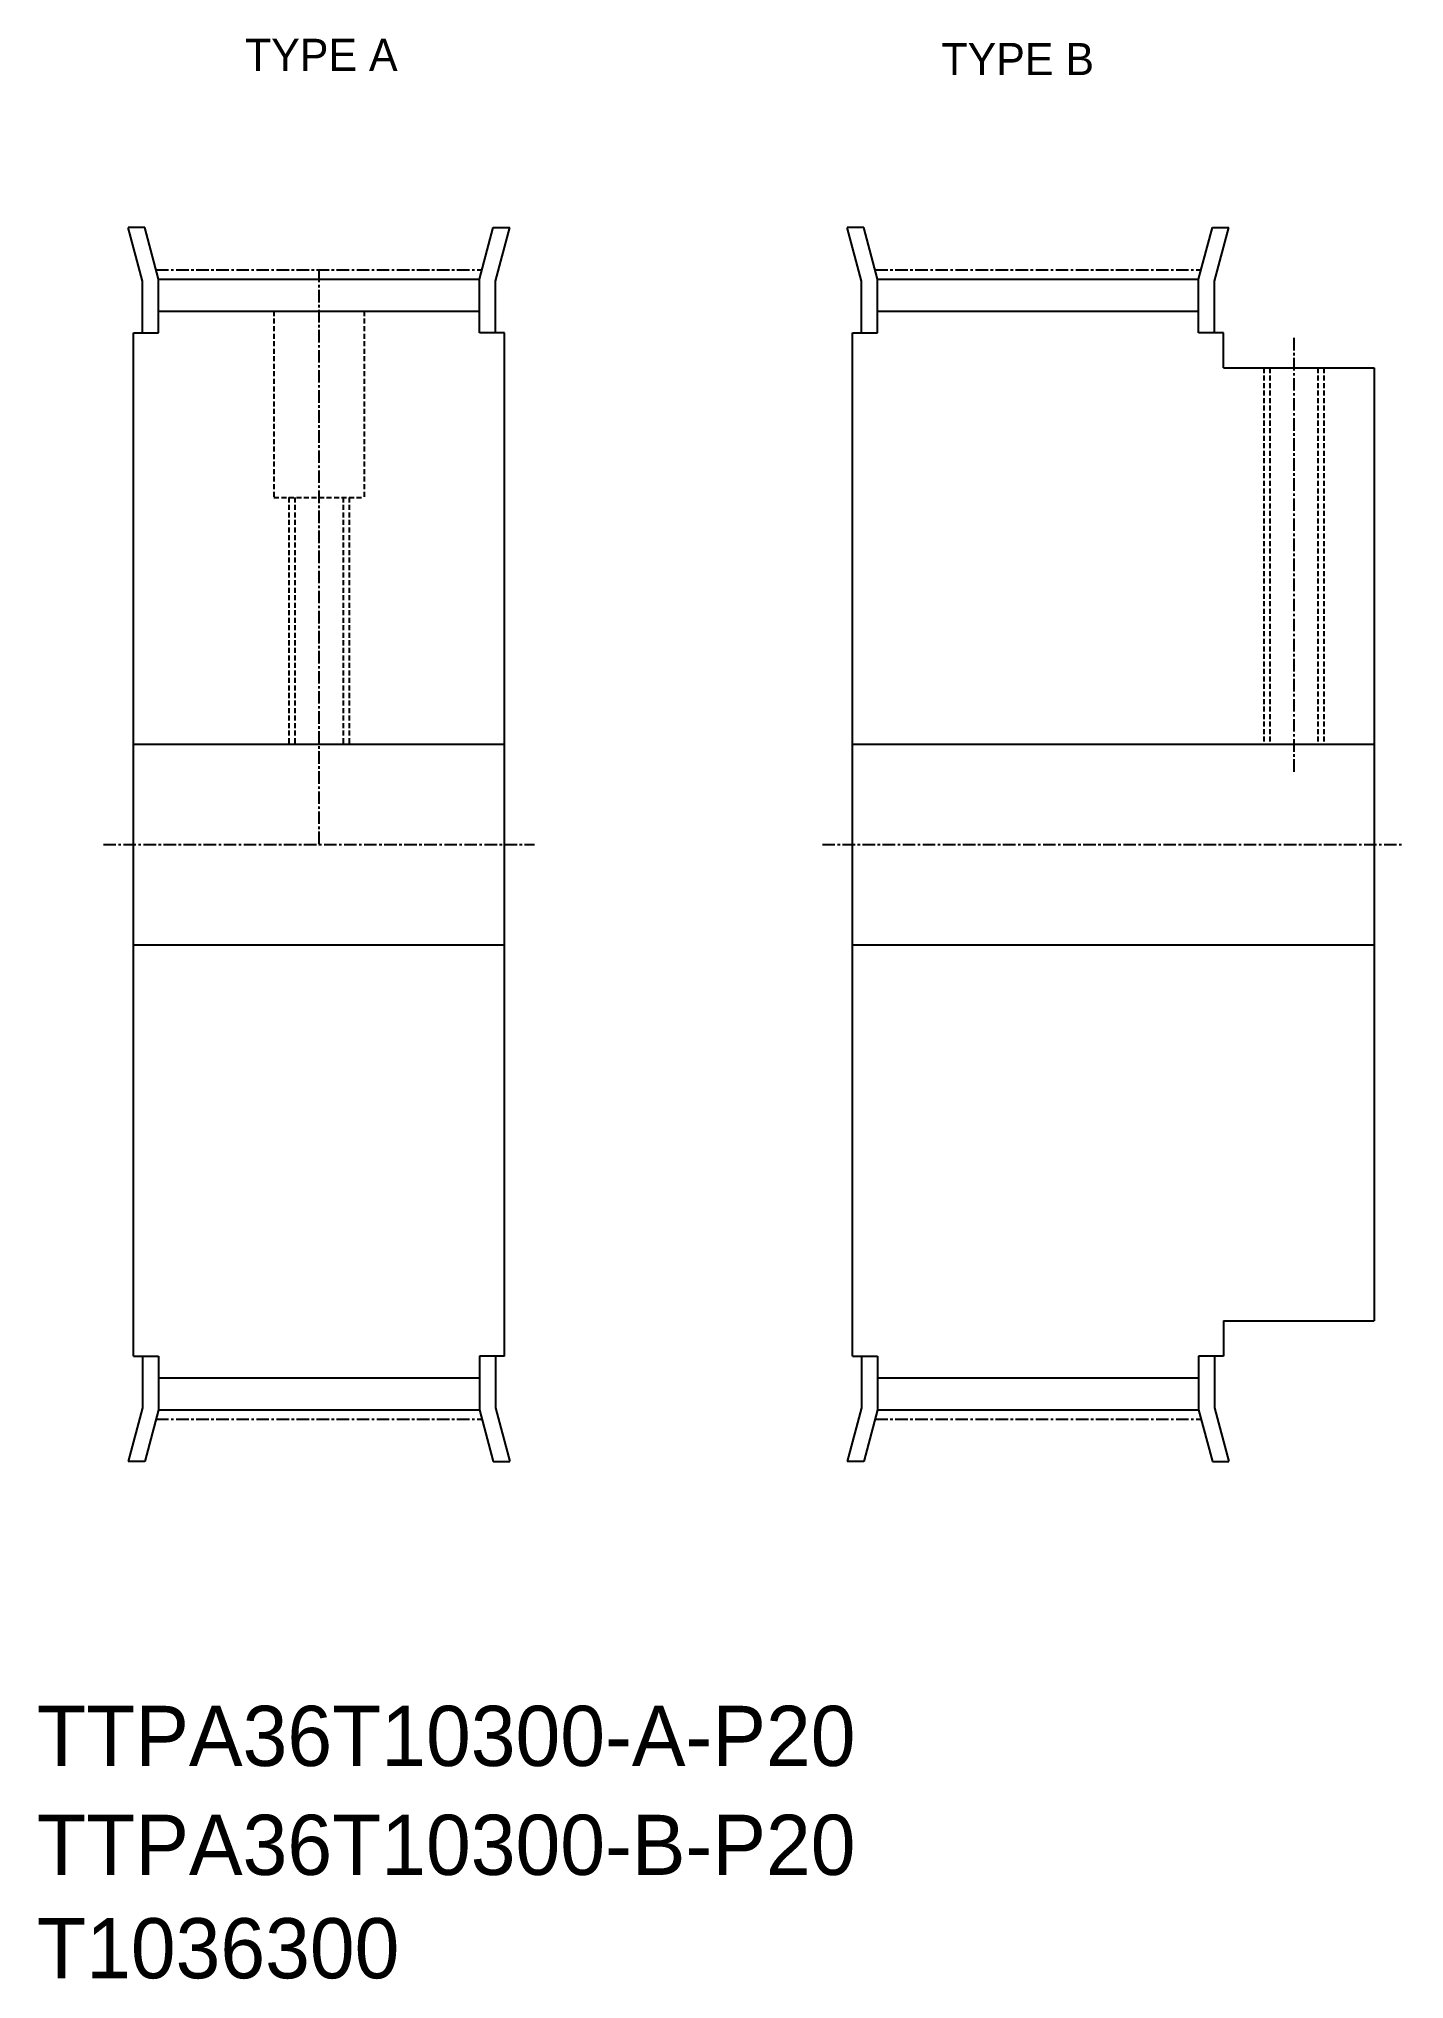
# Model space of a CAD drawing. Extents: x -286 to -150, y -61 to 133.
import ezdxf

# ---------------------------------------------------------------- set-up
doc = ezdxf.new("R2010")
doc.units = 0
doc.linetypes.add('CENTER', pattern=[2, 1.25, -0.25, 0.25, -0.25])
doc.linetypes.add('DASHED', pattern=[0.75, 0.5, -0.25])
doc.layers.get('0').update_dxf_attribs({"linetype": 'CONTINUOUS'})
doc.layers.add('CENTER', color=1, linetype='CENTER')

msp = doc.modelspace()

# ---------------------------------------------------------------- linework, layer by layer
at = {"color": 7, "linetype": 'CONTINUOUS'}
for p, q in [((-275.47, 108.39), (-276.9, 113.73)), ((-275.24, 113.73), (-276.9, 113.73)), ((-273.87, 108.6), (-275.24, 113.73)), ((-241.87, 108.6), (-240.5, 113.73)), ((-240.5, 113.73), (-238.84, 113.73)), ((-240.27, 108.39), (-238.84, 113.73)), ((-203.54, 113.73), (-205.2, 113.73)), ((-203.77, 108.39), (-205.2, 113.73)), ((-202.17, 108.6), (-203.54, 113.73)), ((-170.17, 108.6), (-168.79, 113.73)), ((-168.79, 113.73), (-167.14, 113.73)), ((-168.57, 108.39), (-167.14, 113.73)), ((-275.47, 103.23), (-275.47, 108.39)), ((-273.87, 108.6), (-241.87, 108.6)), ((-273.87, 103.23), (-273.87, 108.6)), ((-241.87, 103.23), (-241.87, 108.6)), ((-240.27, 103.23), (-240.27, 108.39)), ((-203.77, 103.23), (-203.77, 108.39)), ((-202.17, 108.6), (-170.17, 108.6)), ((-202.17, 103.23), (-202.17, 108.6)), ((-170.17, 103.23), (-170.17, 108.6)), ((-168.57, 103.23), (-168.57, 108.39)), ((-273.87, 105.4), (-241.87, 105.4)), ((-202.17, 105.4), (-170.17, 105.4)), ((-276.37, 1.23), (-276.37, 103.23)), ((-276.37, 103.23), (-273.87, 103.23)), ((-239.37, 103.23), (-241.87, 103.23)), ((-239.37, 1.23), (-239.37, 103.23)), ((-204.67, 1.23), (-204.67, 103.23)), ((-204.67, 103.23), (-202.17, 103.23)), ((-167.67, 103.23), (-170.17, 103.23)), ((-167.67, 99.73), (-167.67, 103.23)), ((-167.67, 99.73), (-152.67, 99.73)), ((-152.67, 99.73), (-152.67, 4.73)), ((-276.37, 62.23), (-239.37, 62.23)), ((-204.67, 62.23), (-152.67, 62.23)), ((-276.37, 42.23), (-239.37, 42.23)), ((-204.67, 42.23), (-152.67, 42.23)), ((-167.67, 4.73), (-152.67, 4.73)), ((-167.67, 4.73), (-167.67, 1.23)), ((-276.37, 1.23), (-273.87, 1.23)), ((-275.47, 1.23), (-275.47, -3.94)), ((-273.87, 1.23), (-273.87, -4.15)), ((-241.87, 1.23), (-241.87, -4.15)), ((-239.37, 1.23), (-241.87, 1.23)), ((-240.27, 1.23), (-240.27, -3.94)), ((-204.67, 1.23), (-202.17, 1.23)), ((-203.77, 1.23), (-203.77, -3.94)), ((-202.17, 1.23), (-202.17, -4.15)), ((-170.17, 1.23), (-170.17, -4.15)), ((-167.67, 1.23), (-170.17, 1.23)), ((-168.57, 1.23), (-168.57, -3.94)), ((-273.87, -0.95), (-241.87, -0.95)), ((-202.17, -0.95), (-170.17, -0.95)), ((-275.47, -3.94), (-276.9, -9.27)), ((-273.87, -4.15), (-275.24, -9.27)), ((-273.87, -4.15), (-241.87, -4.15)), ((-241.87, -4.15), (-240.5, -9.27)), ((-240.27, -3.94), (-238.84, -9.27)), ((-203.77, -3.94), (-205.2, -9.27)), ((-202.17, -4.15), (-203.54, -9.27)), ((-202.17, -4.15), (-170.17, -4.15)), ((-170.17, -4.15), (-168.79, -9.27)), ((-168.57, -3.94), (-167.14, -9.27)), ((-275.24, -9.27), (-276.9, -9.27)), ((-240.5, -9.27), (-238.84, -9.27)), ((-203.54, -9.27), (-205.2, -9.27)), ((-168.79, -9.27), (-167.14, -9.27))]:
    msp.add_line(p, q, dxfattribs=at)
at = {"color": 3, "linetype": 'DASHED'}
for p, q in [((-262.37, 105.4), (-262.37, 86.83)), ((-253.37, 105.4), (-253.37, 86.83)), ((-163.67, 99.73), (-163.67, 62.23)), ((-163.07, 99.73), (-163.07, 62.23)), ((-158.27, 99.73), (-158.27, 62.23)), ((-157.67, 99.73), (-157.67, 62.23)), ((-262.37, 86.83), (-253.37, 86.83)), ((-260.87, 86.83), (-260.87, 62.23)), ((-260.27, 86.83), (-260.27, 62.23)), ((-255.47, 86.83), (-255.47, 62.23)), ((-254.87, 86.83), (-254.87, 62.23))]:
    msp.add_line(p, q, dxfattribs=at)
at = {"layer": 'CENTER', "color": 1, "linetype": 'CENTER'}
for p, q in [((-274.11, 109.52), (-241.62, 109.52)), ((-257.87, 109.52), (-257.87, 52.23)), ((-202.41, 109.52), (-169.92, 109.52)), ((-160.67, 102.73), (-160.67, 59.23)), ((-279.37, 52.23), (-236.37, 52.23)), ((-207.67, 52.23), (-149.67, 52.23)), ((-274.11, -5.07), (-241.62, -5.07)), ((-202.41, -5.07), (-169.92, -5.07))]:
    msp.add_line(p, q, dxfattribs=at)

# ---------------------------------------------------------------- texts
at = {"color": 7, "linetype": 'CONTINUOUS'}
for s, height, p in [('TYPE A', 3.2, (-265.25, 129.35)), ('TYPE B', 3.2, (-195.81, 128.93)), ('TTPA36T10300-A-P20', 6, (-285.99, -39.64)), ('TTPA36T10300-B-P20', 6, (-285.99, -50.5)), ('T1036300', 6, (-285.99, -60.81))]:
    msp.add_text(s, height=height, dxfattribs=at).set_placement(p)

doc.saveas('drawing.dxf')
